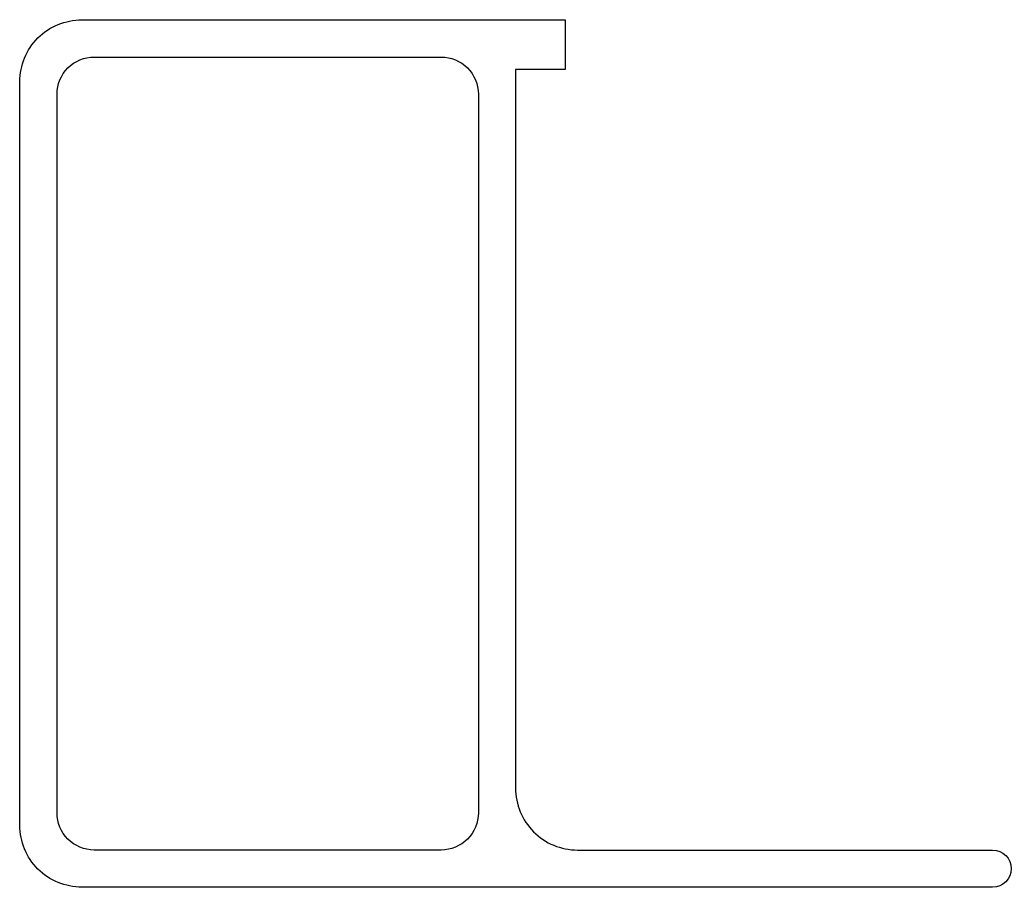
# Model space of a CAD drawing. Extents: x 238.1 to 278.1, y 236.7 to 271.7.
import ezdxf

# ---------------------------------------------------------------- set-up
doc = ezdxf.new("R2010")
doc.units = 0
doc.layers.add('ANA', color=220, linetype='CONTINUOUS')

msp = doc.modelspace()

# ---------------------------------------------------------------- linework, layer by layer
at = {"layer": 'ANA', "color": 220}
for points in [[(277.326, 236.652), (240.576, 236.652, -0.414214), (238.076, 239.152), (238.076, 269.152, -0.414214), (240.576, 271.652), (260.076, 271.652), (260.076, 269.652), (258.076, 269.652), (258.076, 240.652, 0.414214), (260.576, 238.152), (277.326, 238.152, -1)], [(241.076, 238.152, -0.414214), (239.576, 239.652), (239.576, 268.652, -0.414214), (241.076, 270.152), (255.076, 270.152, -0.414214), (256.576, 268.652), (256.576, 239.652, -0.414214), (255.076, 238.152)]]:
    msp.add_lwpolyline(points, format="xyb", close=True, dxfattribs=at)

doc.saveas('drawing.dxf')
